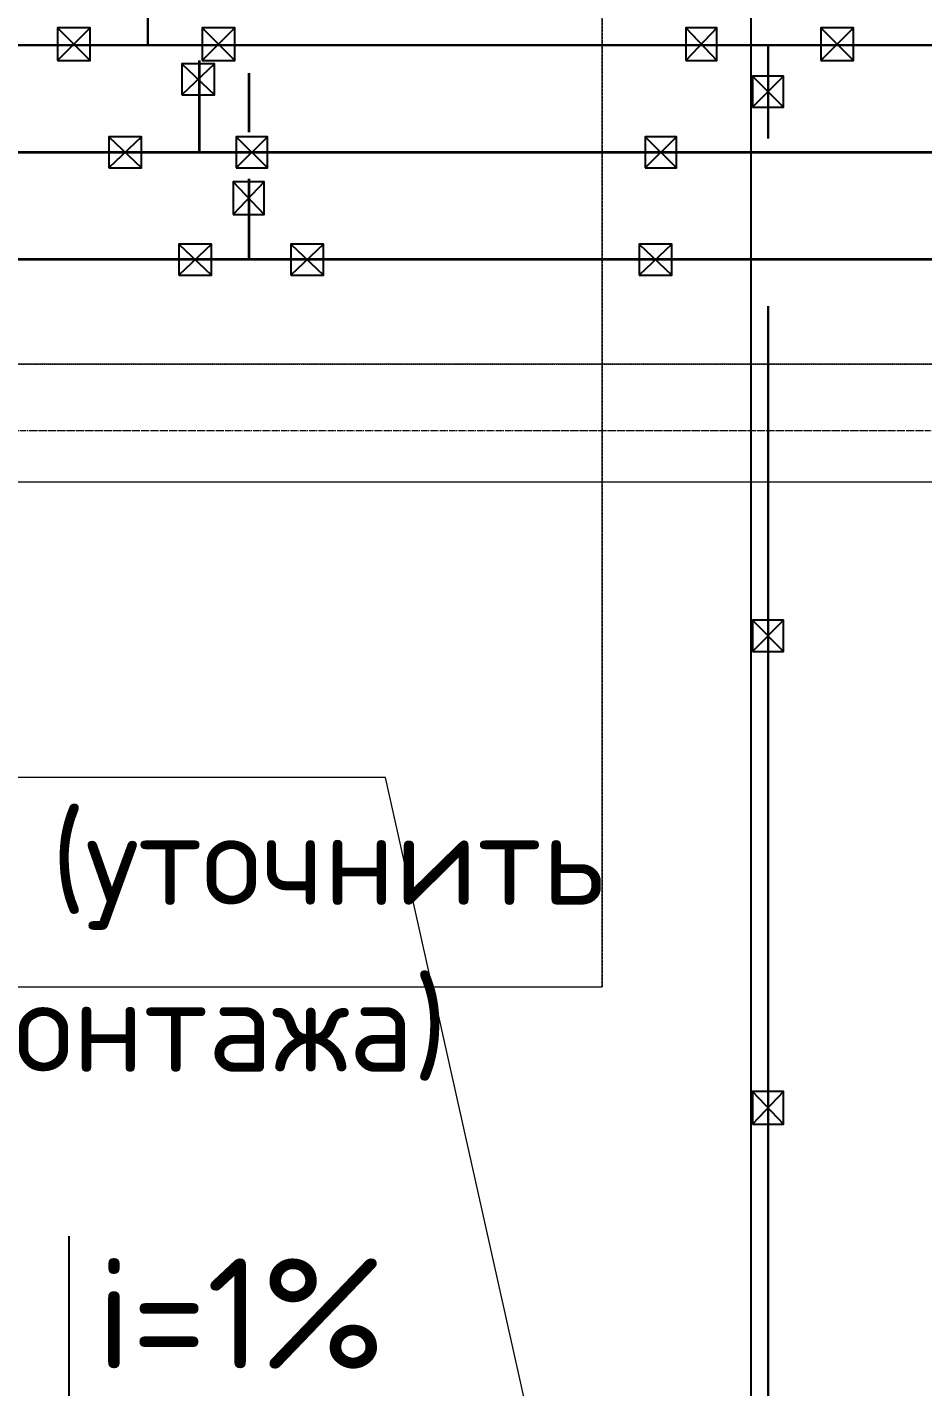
# Model space of a CAD drawing. Header units: millimetres. Extents: x -10178924 to 11692288, y -947381 to 58396.
# Drawn here: x 759847 to 762286, y -824944 to -821242 of the extents above; entities that cross this region are included whole.
import ezdxf

# ---------------------------------------------------------------- set-up
doc = ezdxf.new("R2010")
doc.units = ezdxf.units.MM
for name, pattern in [('короткая штриховая', [282.222222, 141.111111, -141.111111]), ('невидимая', [9.525, 6.35, -3.175]), ('осевая', [50.8, 31.75, -6.35, 6.35, -6.35])]:
    doc.linetypes.add(name, pattern=pattern)
for name, color, linetype, lineweight in [('PDF _0', 7, 'Continuous', 9), ('PDF _Разрезы', 7, 'Continuous', 9), ('PDF _Текст', 7, 'Continuous', 5), ('Балки.1', 7, 'Continuous', 9), ('Контур пол Подвал', 7, 'Continuous', 9), ('Размеры осевые', 153, 'Continuous', 9)]:
    doc.layers.add(name, color=color, linetype=linetype, lineweight=lineweight)
for name, color, linetype in [('PDF _PDF _Разрезы', 7, 'Continuous'), ('PDF _Балки.1', 7, 'Continuous'), ('PDF _ВК_В1', 5, 'Continuous'), ('PDF _ВК_Выноски', 7, 'Continuous'), ('PDF _ВК_Т3', 1, 'Continuous'), ('PDF _ВК_Т4', 6, 'Continuous')]:
    doc.layers.add(name, color=color, linetype=linetype)
doc.layers.add('PDF _Контур пол Подвал', color=7, linetype='Continuous', true_color=0xcd6928)
doc.layers.add('PDF _Размеры осевые', color=7, linetype='Continuous', true_color=0x5d6970)
doc.styles.add('PDF ISOCPEUR', font='isocpeur.ttf')
doc.styles.add('НТМ', font='isocpeur.ttf')

# ---------------------------------------------------------------- blocks, each defined once
blk = doc.blocks.new('A$C5282721b')
at = {"layer": 'PDF _Разрезы', "color": 251, "lineweight": 9, "true_color": 0x636466, "transparency": 33554687}
for p, q in [((37601.544, -44243.063), (37601.544, -43743.527)), ((37604.02, -44243.063), (37604.02, -43743.527))]:
    blk.add_line(p, q, dxfattribs=at)
at = {"layer": 'PDF _Разрезы', "color": 18, "lineweight": 9, "true_color": 0x000000, "transparency": 33554687}
blk.add_lwpolyline([(39460.485, -52606.265), (39460.485, -21182.649), (38038.076, -21182.649), (38038.076, 2729.276)], dxfattribs=at)
at = {"layer": 'Балки.1', "color": 18, "linetype": 'короткая штриховая', "ltscale": 0.02, "true_color": 0x000000, "transparency": 33554687}
for p, q in [((12015.573, -41369.704), (41378.795, -41369.704)), ((12015.573, -41689.704), (41973.795, -41689.704))]:
    blk.add_line(p, q, dxfattribs=at)
at = {"layer": 'Контур пол Подвал', "color": 18, "linetype": 'невидимая', "true_color": 0x000000, "transparency": 33554687}
for p in [(39053.725, -38820.294), (13194.417, -43064.958)]:
    blk.add_line(p, (39053.725, -43064.958), dxfattribs=at)
at = {"layer": 'Размеры осевые', "color": 251, "linetype": 'осевая', "ltscale": 0.5, "transparency": 33554687}
blk.add_line((-9750, -41550), (62308.109, -41550), dxfattribs=at)
at = {"layer": 'PDF _Текст', "color": 251, "lineweight": 0, "true_color": 0x636466, "transparency": 33554687, "style": 'НТМ'}
blk.add_text('i=1%%%', height=300, dxfattribs=at).set_placement((37676.767, -44104.495))

msp = doc.modelspace()

# ---------------------------------------------------------------- linework, layer by layer
at = {"layer": 'PDF _0', "lineweight": 25}
for points in [[(759929.7, -821333.4), (760018.5, -821333.4), (760018.5, -821244.5), (759929.7, -821244.5)], [(760323.4, -821333.4), (760412.2, -821333.4), (760412.2, -821244.5), (760323.4, -821244.5)], [(761639.9, -821333.4), (761724.6, -821333.4), (761724.6, -821244.5), (761639.9, -821244.5)], [(762008.2, -821333.4), (762097.1, -821333.4), (762097.1, -821244.5), (762008.2, -821244.5)], [(760268.3, -821426.5), (760357.2, -821426.5), (760357.2, -821341.8), (760268.3, -821341.8)], [(761822, -821460.4), (761906.6, -821460.4), (761906.6, -821375.7), (761822, -821375.7)], [(760069.4, -821625.5), (760158.2, -821625.5), (760158.2, -821540.8), (760069.4, -821540.8)], [(760416.5, -821625.5), (760501.2, -821625.5), (760501.2, -821540.8), (760416.5, -821540.8)], [(761529.9, -821625.5), (761614.5, -821625.5), (761614.5, -821540.8), (761529.9, -821540.8)], [(760408, -821752.5), (760492.7, -821752.5), (760492.7, -821663.6), (760408, -821663.6)], [(760259.9, -821917.6), (760348.7, -821917.6), (760348.7, -821832.9), (760259.9, -821832.9)], [(760564.7, -821917.6), (760653.6, -821917.6), (760653.6, -821832.9), (760564.7, -821832.9)], [(761512.9, -821917.6), (761601.8, -821917.6), (761601.8, -821832.9), (761512.9, -821832.9)], [(761822, -822942), (761906.6, -822942), (761906.6, -822857.4), (761822, -822857.4)], [(761822, -824229), (761906.6, -824229), (761906.6, -824140.1), (761822, -824140.1)]]:
    msp.add_lwpolyline(points, close=True, dxfattribs=at)
for points in [[(759929.7, -821244.5), (760018.5, -821333.4)], [(760018.5, -821244.5), (759929.7, -821333.4)], [(760323.4, -821244.5), (760412.2, -821333.4)], [(760412.3, -821244.5), (760323.4, -821333.4)], [(761639.9, -821244.5), (761724.6, -821333.4)], [(761724.6, -821244.5), (761639.9, -821333.4)], [(762008.2, -821244.5), (762097.1, -821333.4)], [(762097.1, -821244.5), (762008.2, -821333.4)], [(760268.3, -821341.8), (760357.2, -821426.5)], [(760357.2, -821341.8), (760268.3, -821426.5)], [(761822, -821375.7), (761906.6, -821460.4)], [(761906.6, -821375.7), (761822, -821460.4)], [(760069.4, -821540.8), (760158.2, -821625.5)], [(760158.3, -821540.8), (760069.4, -821625.5)], [(760416.5, -821540.8), (760501.2, -821625.5)], [(760501.2, -821540.8), (760416.5, -821625.5)], [(761529.9, -821540.8), (761614.5, -821625.5)], [(761614.5, -821540.8), (761529.9, -821625.5)], [(760408, -821663.6), (760492.7, -821752.5)], [(760492.7, -821663.6), (760408, -821752.5)], [(760259.9, -821832.9), (760348.7, -821917.6)], [(760348.8, -821832.9), (760259.9, -821917.6)], [(760564.7, -821832.9), (760653.6, -821917.6)], [(760653.6, -821832.9), (760564.7, -821917.6)], [(761512.9, -821832.9), (761601.8, -821917.6)], [(761601.8, -821832.9), (761512.9, -821917.6)], [(761822, -822857.4), (761906.6, -822942)], [(761906.6, -822857.4), (761822, -822942)], [(761822, -824140.1), (761906.6, -824229)], [(761906.6, -824140.1), (761822, -824229)]]:
    msp.add_lwpolyline(points, dxfattribs=at)
at = {"layer": 'PDF _PDF _Разрезы', "lineweight": 9}
msp.add_lwpolyline([(761817.7, -833398.5), (761817.7, -801975.5), (760395.4, -801975.5), (760395.4, -778062.2)], dxfattribs=at)
at = {"layer": 'PDF _Балки.1', "lineweight": 9}
for points in [[(734372.8, -822480.6), (764326.9, -822480.6), (766087.9, -822480.6), (766087.9, -822158.9), (764326.9, -822158.9)], [(734372.8, -822158.9), (763734.2, -822158.9)]]:
    msp.add_lwpolyline(points, dxfattribs=at)
at = {"layer": 'PDF _ВК_В1', "lineweight": 30}
for points in [[(760175.2, -821125.9), (760175.2, -821291)], [(777942.6, -821308), (777942.6, -821291), (747493.3, -821291), (723334.4, -821291)], [(761864.3, -821545), (761864.3, -821291)], [(761864.3, -826836.7), (761864.3, -825676.8), (761864.3, -822002.4)]]:
    msp.add_lwpolyline(points, dxfattribs=at)
at = {"layer": 'PDF _ВК_Выноски', "lineweight": 13}
msp.add_lwpolyline([(761864.3, -827950.1), (760822.9, -823285.1), (760721.3, -823285.1), (757554.9, -823285.1)], dxfattribs=at)
at = {"layer": 'PDF _ВК_Т3', "lineweight": 35}
for points in [[(760314.9, -821333.4), (760314.9, -821583.1)], [(777980.7, -821583.1), (747497.5, -821583.1), (723215.9, -821583.1)]]:
    msp.add_lwpolyline(points, dxfattribs=at)
at = {"layer": 'PDF _ВК_Т4', "lineweight": 35}
for points in [[(760450.4, -821367.2), (760450.4, -821528.1)], [(760450.4, -821655.1), (760450.4, -821875.2)], [(778082.3, -821735.5), (778082.3, -821875.2), (747256.2, -821875.2), (722923.8, -821875.2)]]:
    msp.add_lwpolyline(points, dxfattribs=at)
at = {"layer": 'PDF _Контур пол Подвал', "lineweight": 9}
msp.add_lwpolyline([(761411.3, -819610.4), (761411.3, -823856.3), (735550.8, -823856.3)], dxfattribs=at)
at = {"layer": 'PDF _Размеры осевые', "lineweight": 9}
for points in [[(759849.2, -822340.9), (759849.2, -822340.9)], [(759853.5, -822340.9), (759870.4, -822340.9)], [(759874.6, -822340.9), (759874.6, -822340.9)], [(759878.9, -822340.9), (759895.8, -822340.9)], [(759900, -822340.9), (759900, -822340.9)], [(759904.2, -822340.9), (759921.2, -822340.9)], [(759925.4, -822340.9), (759925.4, -822340.9)], [(759929.7, -822340.9), (759946.6, -822340.9)], [(759950.8, -822340.9), (759950.8, -822340.9)], [(759955.1, -822340.9), (759972, -822340.9)], [(759976.2, -822340.9), (759976.2, -822340.9)], [(759980.5, -822340.9), (759997.4, -822340.9)], [(760001.6, -822340.9), (760001.6, -822340.9)], [(760005.9, -822340.9), (760022.8, -822340.9)], [(760027, -822340.9), (760027, -822340.9)], [(760031.2, -822340.9), (760048.2, -822340.9)], [(760052.4, -822340.9), (760052.4, -822340.9)], [(760056.7, -822340.9), (760073.6, -822340.9)], [(760077.8, -822340.9), (760077.8, -822340.9)], [(760082.1, -822340.9), (760099, -822340.9)], [(760103.2, -822340.9), (760103.2, -822340.9)], [(760107.5, -822340.9), (760124.4, -822340.9)], [(760128.6, -822340.9), (760128.6, -822340.9)], [(760132.9, -822340.9), (760149.8, -822340.9)], [(760154, -822340.9), (760154, -822340.9)], [(760158.3, -822340.9), (760175.2, -822340.9)], [(760179.4, -822340.9), (760179.4, -822340.9)], [(760183.7, -822340.9), (760200.6, -822340.9)], [(760204.8, -822340.9), (760204.8, -822340.9)], [(760209.1, -822340.9), (760226, -822340.9)], [(760230.2, -822340.9), (760230.2, -822340.9)], [(760234.5, -822340.9), (760251.4, -822340.9)], [(760255.6, -822340.9), (760255.6, -822340.9)], [(760259.9, -822340.9), (760276.8, -822340.9)], [(760281, -822340.9), (760281, -822340.9)], [(760285.3, -822340.9), (760302.2, -822340.9)], [(760306.4, -822340.9), (760306.4, -822340.9)], [(760310.7, -822340.9), (760327.6, -822340.9)], [(760331.8, -822340.9), (760331.8, -822340.9)], [(760336.1, -822340.9), (760353, -822340.9)], [(760357.2, -822340.9), (760357.2, -822340.9)], [(760361.5, -822340.9), (760378.4, -822340.9)], [(760382.6, -822340.9), (760382.6, -822340.9)], [(760386.9, -822340.9), (760403.8, -822340.9)], [(760408, -822340.9), (760408, -822340.9)], [(760412.3, -822340.9), (760429.2, -822340.9)], [(760433.4, -822340.9), (760433.4, -822340.9)], [(760437.7, -822340.9), (760454.6, -822340.9)], [(760458.8, -822340.9), (760458.8, -822340.9)], [(760463.1, -822340.9), (760480, -822340.9)], [(760484.2, -822340.9), (760484.2, -822340.9)], [(760488.5, -822340.9), (760505.4, -822340.9)], [(760509.6, -822340.9), (760509.6, -822340.9)], [(760513.9, -822340.9), (760530.8, -822340.9)], [(760535, -822340.9), (760535, -822340.9)], [(760539.3, -822340.9), (760556.2, -822340.9)], [(760560.4, -822340.9), (760560.4, -822340.9)], [(760564.7, -822340.9), (760581.6, -822340.9)], [(760585.8, -822340.9), (760585.8, -822340.9)], [(760590.1, -822340.9), (760607, -822340.9)], [(760611.2, -822340.9), (760611.2, -822340.9)], [(760615.5, -822340.9), (760632.4, -822340.9)], [(760636.6, -822340.9), (760636.6, -822340.9)], [(760640.9, -822340.9), (760657.8, -822340.9)], [(760662, -822340.9), (760662, -822340.9)], [(760666.3, -822340.9), (760683.2, -822340.9)], [(760687.4, -822340.9), (760687.4, -822340.9)], [(760691.7, -822340.9), (760708.6, -822340.9)], [(760712.8, -822340.9), (760712.8, -822340.9)], [(760717.1, -822340.9), (760734, -822340.9)], [(760738.2, -822340.9), (760738.2, -822340.9)], [(760742.5, -822340.9), (760759.4, -822340.9)], [(760763.6, -822340.9), (760763.6, -822340.9)], [(760767.9, -822340.9), (760784.8, -822340.9)], [(760789, -822340.9), (760789, -822340.9)], [(760793.3, -822340.9), (760810.2, -822340.9)], [(760814.4, -822340.9), (760814.4, -822340.9)], [(760818.7, -822340.9), (760835.6, -822340.9)], [(760839.8, -822340.9), (760839.8, -822340.9)], [(760844.1, -822340.9), (760861, -822340.9)], [(760865.2, -822340.9), (760865.2, -822340.9)], [(760869.5, -822340.9), (760886.4, -822340.9)], [(760890.6, -822340.9), (760890.6, -822340.9)], [(760894.9, -822340.9), (760911.8, -822340.9)], [(760916, -822340.9), (760916, -822340.9)], [(760920.3, -822340.9), (760937.2, -822340.9)], [(760941.4, -822340.9), (760941.4, -822340.9)], [(760945.7, -822340.9), (760962.6, -822340.9)], [(760966.8, -822340.9), (760966.8, -822340.9)], [(760971.1, -822340.9), (760988, -822340.9)], [(760992.2, -822340.9), (760992.2, -822340.9)], [(760996.5, -822340.9), (761013.4, -822340.9)], [(761017.6, -822340.9), (761017.6, -822340.9)], [(761021.9, -822340.9), (761038.8, -822340.9)], [(761043, -822340.9), (761043, -822340.9)], [(761047.3, -822340.9), (761064.2, -822340.9)], [(761068.4, -822340.9), (761068.4, -822340.9)], [(761072.7, -822340.9), (761089.6, -822340.9)], [(761093.8, -822340.9), (761093.8, -822340.9)], [(761098.1, -822340.9), (761115, -822340.9)], [(761119.2, -822340.9), (761119.2, -822340.9)], [(761123.5, -822340.9), (761140.4, -822340.9)], [(761144.6, -822340.9), (761144.6, -822340.9)], [(761148.9, -822340.9), (761165.8, -822340.9)], [(761170, -822340.9), (761170, -822340.9)], [(761174.3, -822340.9), (761191.2, -822340.9)], [(761195.4, -822340.9), (761195.4, -822340.9)], [(761199.7, -822340.9), (761216.6, -822340.9)], [(761220.8, -822340.9), (761220.8, -822340.9)], [(761225.1, -822340.9), (761242, -822340.9)], [(761246.2, -822340.9), (761246.2, -822340.9)], [(761250.5, -822340.9), (761267.4, -822340.9)], [(761271.6, -822340.9), (761271.6, -822340.9)], [(761275.9, -822340.9), (761292.8, -822340.9)], [(761297, -822340.9), (761297, -822340.9)], [(761301.3, -822340.9), (761318.2, -822340.9)], [(761322.4, -822340.9), (761322.4, -822340.9)], [(761326.7, -822340.9), (761343.6, -822340.9)], [(761347.8, -822340.9), (761347.8, -822340.9)], [(761352.1, -822340.9), (761369, -822340.9)], [(761373.2, -822340.9), (761373.2, -822340.9)], [(761377.5, -822340.9), (761394.4, -822340.9)], [(761398.6, -822340.9), (761398.6, -822340.9)], [(761402.9, -822340.9), (761419.8, -822340.9)], [(761424, -822340.9), (761424, -822340.9)], [(761428.3, -822340.9), (761445.2, -822340.9)], [(761449.4, -822340.9), (761449.4, -822340.9)], [(761453.7, -822340.9), (761470.6, -822340.9)], [(761474.8, -822340.9), (761474.8, -822340.9)], [(761479.1, -822340.9), (761496, -822340.9)], [(761500.2, -822340.9), (761500.2, -822340.9)], [(761504.5, -822340.9), (761521.4, -822340.9)], [(761525.6, -822340.9), (761525.6, -822340.9)], [(761529.9, -822340.9), (761546.8, -822340.9)], [(761551, -822340.9), (761551, -822340.9)], [(761555.3, -822340.9), (761572.2, -822340.9)], [(761576.4, -822340.9), (761576.4, -822340.9)], [(761580.7, -822340.9), (761597.6, -822340.9)], [(761601.8, -822340.9), (761601.8, -822340.9)], [(761606.1, -822340.9), (761623, -822340.9)], [(761627.2, -822340.9), (761627.2, -822340.9)], [(761631.5, -822340.9), (761648.4, -822340.9)], [(761652.6, -822340.9), (761652.6, -822340.9)], [(761656.9, -822340.9), (761673.8, -822340.9)], [(761678, -822340.9), (761678, -822340.9)], [(761682.3, -822340.9), (761699.2, -822340.9)], [(761703.4, -822340.9), (761703.4, -822340.9)], [(761707.7, -822340.9), (761724.6, -822340.9)], [(761728.8, -822340.9), (761728.8, -822340.9)], [(761733.1, -822340.9), (761750, -822340.9)], [(761754.2, -822340.9), (761754.2, -822340.9)], [(761758.5, -822340.9), (761775.4, -822340.9)], [(761779.6, -822340.9), (761779.6, -822340.9)], [(761783.9, -822340.9), (761800.8, -822340.9)], [(761805, -822340.9), (761805, -822340.9)], [(761809.3, -822340.9), (761826.2, -822340.9)], [(761830.4, -822340.9), (761830.4, -822340.9)], [(761834.7, -822340.9), (761851.6, -822340.9)], [(761855.8, -822340.9), (761855.8, -822340.9)], [(761860.1, -822340.9), (761877, -822340.9)], [(761881.2, -822340.9), (761881.2, -822340.9)], [(761885.5, -822340.9), (761902.4, -822340.9)], [(761906.6, -822340.9), (761906.6, -822340.9)], [(761910.9, -822340.9), (761927.8, -822340.9)], [(761932, -822340.9), (761932, -822340.9)], [(761936.3, -822340.9), (761953.2, -822340.9)], [(761957.4, -822340.9), (761957.4, -822340.9)], [(761961.7, -822340.9), (761978.6, -822340.9)], [(761982.8, -822340.9), (761982.8, -822340.9)], [(761987.1, -822340.9), (762004, -822340.9)], [(762008.2, -822340.9), (762008.2, -822340.9)], [(762012.5, -822340.9), (762029.4, -822340.9)], [(762033.6, -822340.9), (762033.6, -822340.9)], [(762037.9, -822340.9), (762054.8, -822340.9)], [(762059, -822340.9), (762059, -822340.9)], [(762063.3, -822340.9), (762080.2, -822340.9)], [(762084.4, -822340.9), (762084.4, -822340.9)], [(762088.7, -822340.9), (762105.6, -822340.9)], [(762109.8, -822340.9), (762109.8, -822340.9)], [(762114.1, -822340.9), (762131, -822340.9)], [(762135.2, -822340.9), (762135.2, -822340.9)], [(762139.5, -822340.9), (762156.4, -822340.9)], [(762160.6, -822340.9), (762160.6, -822340.9)], [(762164.9, -822340.9), (762181.8, -822340.9)], [(762186, -822340.9), (762186, -822340.9)], [(762190.3, -822340.9), (762207.2, -822340.9)], [(762211.4, -822340.9), (762211.4, -822340.9)], [(762215.7, -822340.9), (762232.6, -822340.9)], [(762236.8, -822340.9), (762236.8, -822340.9)], [(762241.1, -822340.9), (762258, -822340.9)], [(762262.2, -822340.9), (762262.2, -822340.9)], [(762266.5, -822340.9), (762283.4, -822340.9)]]:
    msp.add_lwpolyline(points, dxfattribs=at)

# ---------------------------------------------------------------- block references
msp.add_blockref('A$C5282721b', (722358.6, -780790.4))

# ---------------------------------------------------------------- texts
at = {"layer": 'PDF _Текст', "char_height": 249.994, "attachment_point": 4, "style": 'PDF ISOCPEUR'}
for s, insert in [('место в резки (уточнить', (757533.6, -823541.2)), ('до начала монтажа)', (757829.9, -823981.4))]:
    msp.add_mtext(s, dxfattribs=dict(at, insert=insert))

doc.saveas('drawing.dxf')
